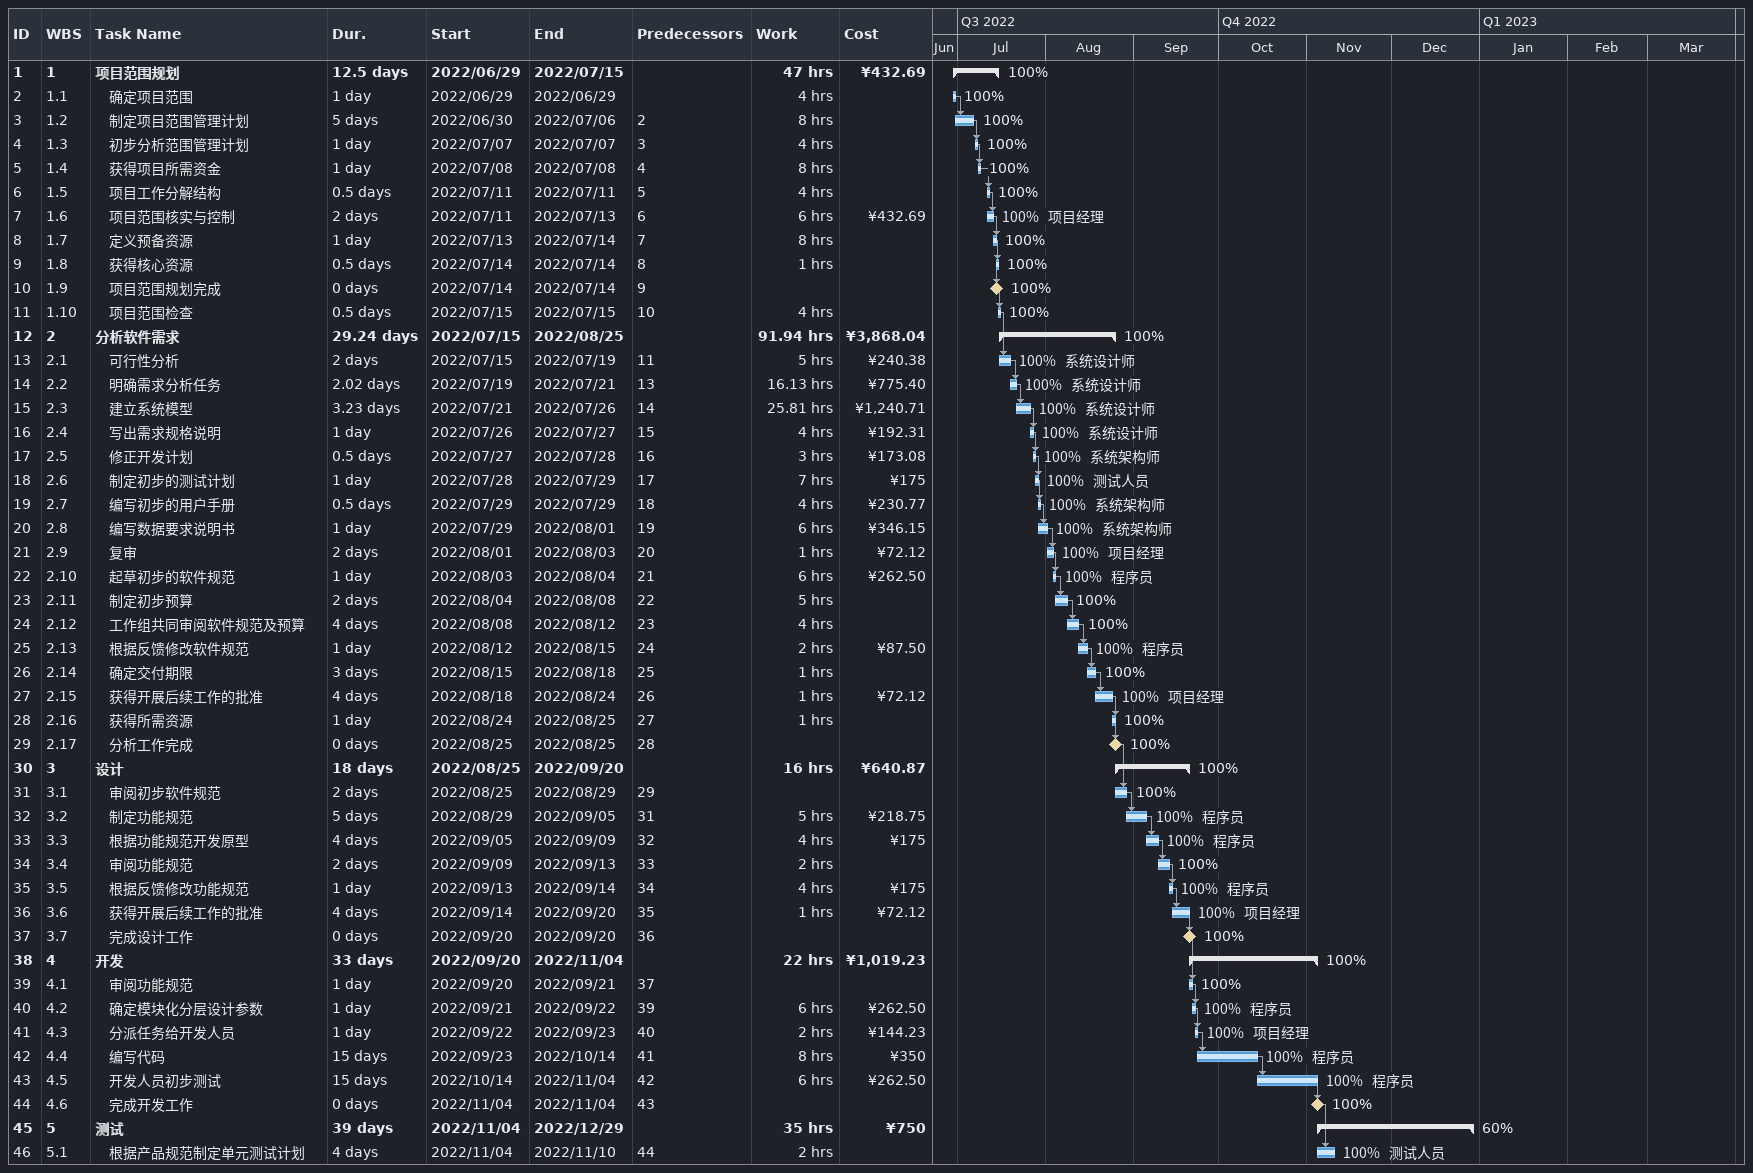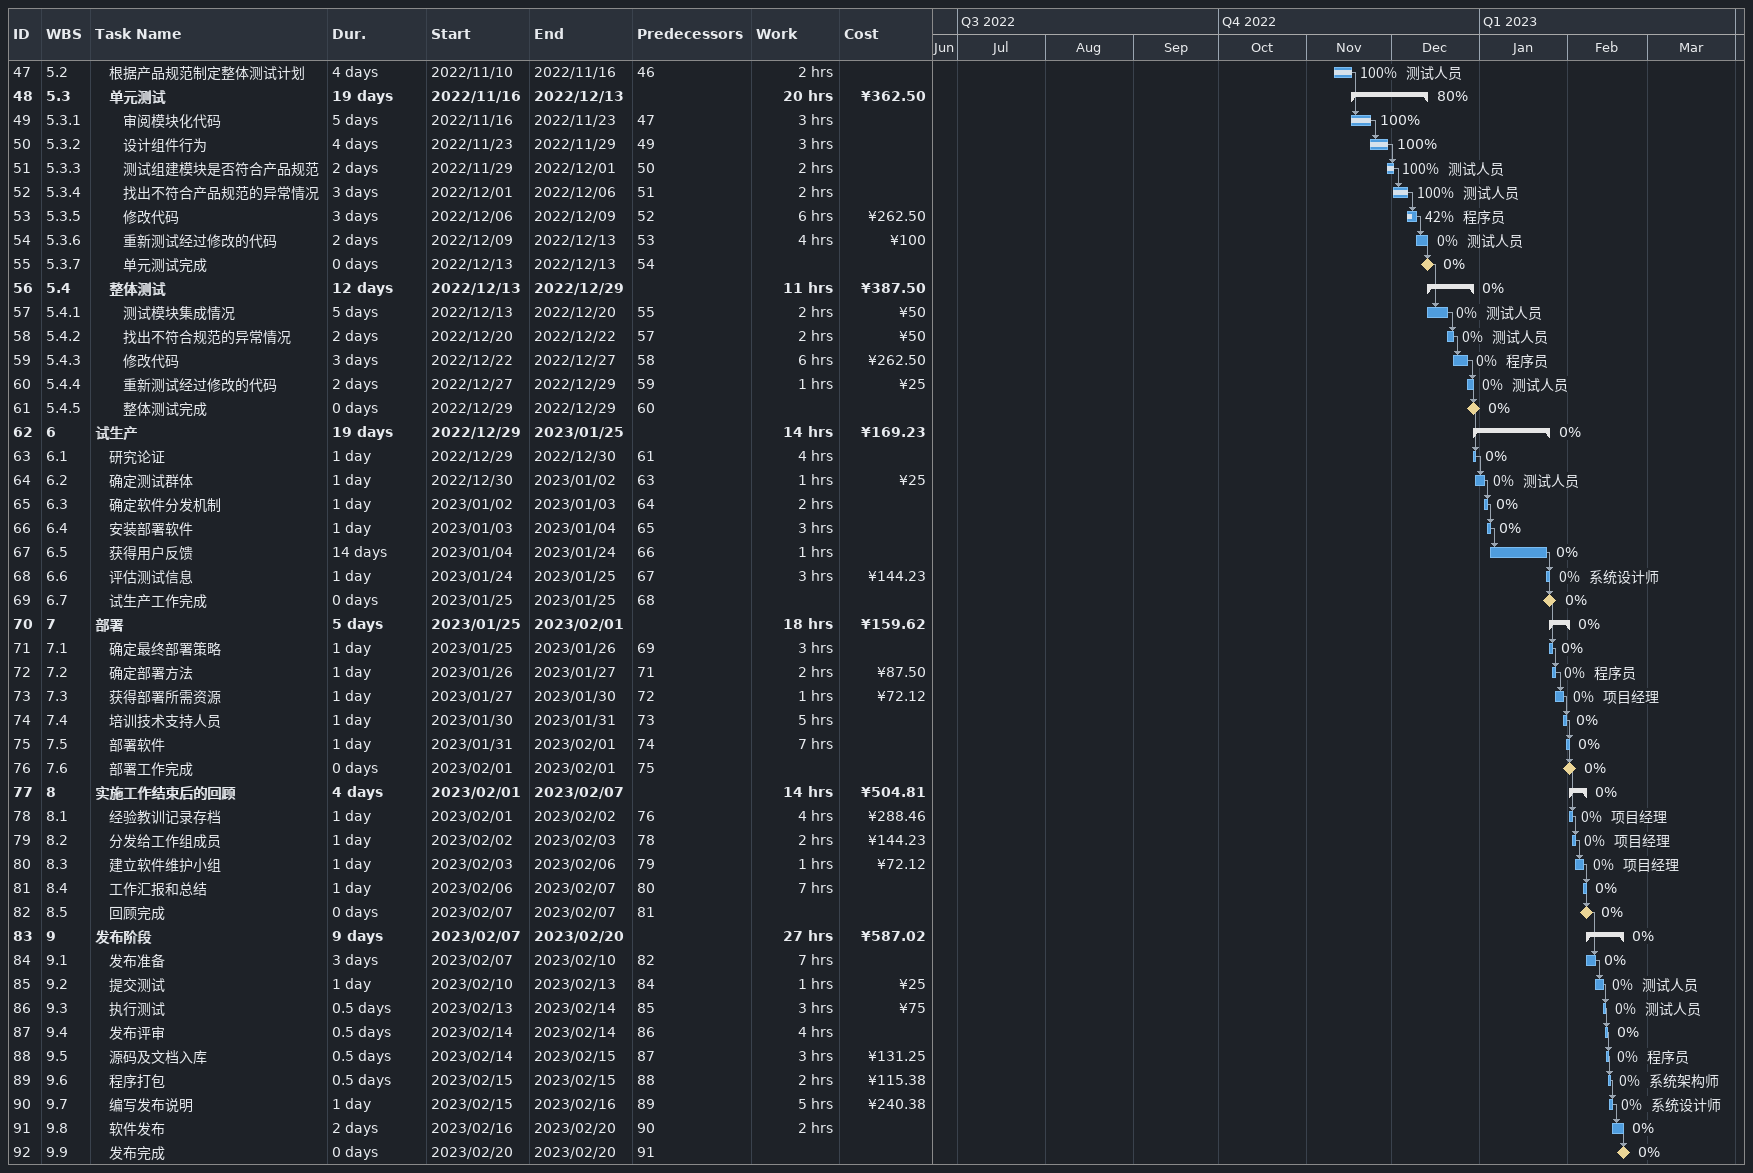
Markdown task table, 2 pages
| ID | WBS | Task | Duration | Start | Finish | Predecessors | Resources | % complete | Work (h) | Cost (¥) |
|---|---|---|---|---|---|---|---|---|---|---|
| 1 | 1 | **项目范围规划** | 12.5d | 2022-06-29 | 2022-07-15 |  |  | 100 | 47 | 432.69 |
| 2 | 1.1 | 确定项目范围 | 1d | 2022-06-29 | 2022-06-29 |  |  | 100 | 4 |  |
| 3 | 1.2 | 制定项目范围管理计划 | 5d | 2022-06-30 | 2022-07-06 | 2 |  | 100 | 8 |  |
| 4 | 1.3 | 初步分析范围管理计划 | 1d | 2022-07-07 | 2022-07-07 | 3 |  | 100 | 4 |  |
| 5 | 1.4 | 获得项目所需资金 | 1d | 2022-07-08 | 2022-07-08 | 4 |  | 100 | 8 |  |
| 6 | 1.5 | 项目工作分解结构 | 0.5d | 2022-07-11 | 2022-07-11 | 5 |  | 100 | 4 |  |
| 7 | 1.6 | 项目范围核实与控制 | 2d | 2022-07-11 | 2022-07-13 | 6 | 项目经理 | 100 | 6 | 432.69 |
| 8 | 1.7 | 定义预备资源 | 1d | 2022-07-13 | 2022-07-14 | 7 |  | 100 | 8 |  |
| 9 | 1.8 | 获得核心资源 | 0.5d | 2022-07-14 | 2022-07-14 | 8 |  | 100 | 1 |  |
| 10 | 1.9 | 项目范围规划完成 | 0d | 2022-07-14 | 2022-07-14 | 9 |  | 100 |  |  |
| 11 | 1.10 | 项目范围检查 | 0.5d | 2022-07-15 | 2022-07-15 | 10 |  | 100 | 4 |  |
| 12 | 2 | **分析软件需求** | 29.24d | 2022-07-15 | 2022-08-25 |  |  | 100 | 91.94 | 3868.04 |
| 13 | 2.1 | 可行性分析 | 2d | 2022-07-15 | 2022-07-19 | 11 | 系统设计师 | 100 | 5 | 240.38 |
| 14 | 2.2 | 明确需求分析任务 | 2.02d | 2022-07-19 | 2022-07-21 | 13 | 系统设计师 | 100 | 16.13 | 775.40 |
| 15 | 2.3 | 建立系统模型 | 3.23d | 2022-07-21 | 2022-07-26 | 14 | 系统设计师 | 100 | 25.81 | 1240.71 |
| 16 | 2.4 | 写出需求规格说明 | 1d | 2022-07-26 | 2022-07-27 | 15 | 系统设计师 | 100 | 4 | 192.31 |
| 17 | 2.5 | 修正开发计划 | 0.5d | 2022-07-27 | 2022-07-28 | 16 | 系统架构师 | 100 | 3 | 173.08 |
| 18 | 2.6 | 制定初步的测试计划 | 1d | 2022-07-28 | 2022-07-29 | 17 | 测试人员 | 100 | 7 | 175 |
| 19 | 2.7 | 编写初步的用户手册 | 0.5d | 2022-07-29 | 2022-07-29 | 18 | 系统架构师 | 100 | 4 | 230.77 |
| 20 | 2.8 | 编写数据要求说明书 | 1d | 2022-07-29 | 2022-08-01 | 19 | 系统架构师 | 100 | 6 | 346.15 |
| 21 | 2.9 | 复审 | 2d | 2022-08-01 | 2022-08-03 | 20 | 项目经理 | 100 | 1 | 72.12 |
| 22 | 2.10 | 起草初步的软件规范 | 1d | 2022-08-03 | 2022-08-04 | 21 | 程序员 | 100 | 6 | 262.50 |
| 23 | 2.11 | 制定初步预算 | 2d | 2022-08-04 | 2022-08-08 | 22 |  | 100 | 5 |  |
| 24 | 2.12 | 工作组共同审阅软件规范及预算 | 4d | 2022-08-08 | 2022-08-12 | 23 |  | 100 | 4 |  |
| 25 | 2.13 | 根据反馈修改软件规范 | 1d | 2022-08-12 | 2022-08-15 | 24 | 程序员 | 100 | 2 | 87.50 |
| 26 | 2.14 | 确定交付期限 | 3d | 2022-08-15 | 2022-08-18 | 25 |  | 100 | 1 |  |
| 27 | 2.15 | 获得开展后续工作的批准 | 4d | 2022-08-18 | 2022-08-24 | 26 | 项目经理 | 100 | 1 | 72.12 |
| 28 | 2.16 | 获得所需资源 | 1d | 2022-08-24 | 2022-08-25 | 27 |  | 100 | 1 |  |
| 29 | 2.17 | 分析工作完成 | 0d | 2022-08-25 | 2022-08-25 | 28 |  | 100 |  |  |
| 30 | 3 | **设计** | 18d | 2022-08-25 | 2022-09-20 |  |  | 100 | 16 | 640.87 |
| 31 | 3.1 | 审阅初步软件规范 | 2d | 2022-08-25 | 2022-08-29 | 29 |  | 100 |  |  |
| 32 | 3.2 | 制定功能规范 | 5d | 2022-08-29 | 2022-09-05 | 31 | 程序员 | 100 | 5 | 218.75 |
| 33 | 3.3 | 根据功能规范开发原型 | 4d | 2022-09-05 | 2022-09-09 | 32 | 程序员 | 100 | 4 | 175 |
| 34 | 3.4 | 审阅功能规范 | 2d | 2022-09-09 | 2022-09-13 | 33 |  | 100 | 2 |  |
| 35 | 3.5 | 根据反馈修改功能规范 | 1d | 2022-09-13 | 2022-09-14 | 34 | 程序员 | 100 | 4 | 175 |
| 36 | 3.6 | 获得开展后续工作的批准 | 4d | 2022-09-14 | 2022-09-20 | 35 | 项目经理 | 100 | 1 | 72.12 |
| 37 | 3.7 | 完成设计工作 | 0d | 2022-09-20 | 2022-09-20 | 36 |  | 100 |  |  |
| 38 | 4 | **开发** | 33d | 2022-09-20 | 2022-11-04 |  |  | 100 | 22 | 1019.23 |
| 39 | 4.1 | 审阅功能规范 | 1d | 2022-09-20 | 2022-09-21 | 37 |  | 100 |  |  |
| 40 | 4.2 | 确定模块化分层设计参数 | 1d | 2022-09-21 | 2022-09-22 | 39 | 程序员 | 100 | 6 | 262.50 |
| 41 | 4.3 | 分派任务给开发人员 | 1d | 2022-09-22 | 2022-09-23 | 40 | 项目经理 | 100 | 2 | 144.23 |
| 42 | 4.4 | 编写代码 | 15d | 2022-09-23 | 2022-10-14 | 41 | 程序员 | 100 | 8 | 350 |
| 43 | 4.5 | 开发人员初步测试 | 15d | 2022-10-14 | 2022-11-04 | 42 | 程序员 | 100 | 6 | 262.50 |
| 44 | 4.6 | 完成开发工作 | 0d | 2022-11-04 | 2022-11-04 | 43 |  | 100 |  |  |
| 45 | 5 | **测试** | 39d | 2022-11-04 | 2022-12-29 |  |  | 60 | 35 | 750 |
| 46 | 5.1 | 根据产品规范制定单元测试计划 | 4d | 2022-11-04 | 2022-11-10 | 44 | 测试人员 | 100 | 2 |  |
| 47 | 5.2 | 根据产品规范制定整体测试计划 | 4d | 2022-11-10 | 2022-11-16 | 46 | 测试人员 | 100 | 2 |  |
| 48 | 5.3 | **单元测试** | 19d | 2022-11-16 | 2022-12-13 |  |  | 80 | 20 | 362.50 |
| 49 | 5.3.1 | 审阅模块化代码 | 5d | 2022-11-16 | 2022-11-23 | 47 |  | 100 | 3 |  |
| 50 | 5.3.2 | 设计组件行为 | 4d | 2022-11-23 | 2022-11-29 | 49 |  | 100 | 3 |  |
| 51 | 5.3.3 | 测试组建模块是否符合产品规范 | 2d | 2022-11-29 | 2022-12-01 | 50 | 测试人员 | 100 | 2 |  |
| 52 | 5.3.4 | 找出不符合产品规范的异常情况 | 3d | 2022-12-01 | 2022-12-06 | 51 | 测试人员 | 100 | 2 |  |
| 53 | 5.3.5 | 修改代码 | 3d | 2022-12-06 | 2022-12-09 | 52 | 程序员 | 42 | 6 | 262.50 |
| 54 | 5.3.6 | 重新测试经过修改的代码 | 2d | 2022-12-09 | 2022-12-13 | 53 | 测试人员 | 0 | 4 | 100 |
| 55 | 5.3.7 | 单元测试完成 | 0d | 2022-12-13 | 2022-12-13 | 54 |  | 0 |  |  |
| 56 | 5.4 | **整体测试** | 12d | 2022-12-13 | 2022-12-29 |  |  | 0 | 11 | 387.50 |
| 57 | 5.4.1 | 测试模块集成情况 | 5d | 2022-12-13 | 2022-12-20 | 55 | 测试人员 | 0 | 2 | 50 |
| 58 | 5.4.2 | 找出不符合规范的异常情况 | 2d | 2022-12-20 | 2022-12-22 | 57 | 测试人员 | 0 | 2 | 50 |
| 59 | 5.4.3 | 修改代码 | 3d | 2022-12-22 | 2022-12-27 | 58 | 程序员 | 0 | 6 | 262.50 |
| 60 | 5.4.4 | 重新测试经过修改的代码 | 2d | 2022-12-27 | 2022-12-29 | 59 | 测试人员 | 0 | 1 | 25 |
| 61 | 5.4.5 | 整体测试完成 | 0d | 2022-12-29 | 2022-12-29 | 60 |  | 0 |  |  |
| 62 | 6 | **试生产** | 19d | 2022-12-29 | 2023-01-25 |  |  | 0 | 14 | 169.23 |
| 63 | 6.1 | 研究论证 | 1d | 2022-12-29 | 2022-12-30 | 61 |  | 0 | 4 |  |
| 64 | 6.2 | 确定测试群体 | 1d | 2022-12-30 | 2023-01-02 | 63 | 测试人员 | 0 | 1 | 25 |
| 65 | 6.3 | 确定软件分发机制 | 1d | 2023-01-02 | 2023-01-03 | 64 |  | 0 | 2 |  |
| 66 | 6.4 | 安装部署软件 | 1d | 2023-01-03 | 2023-01-04 | 65 |  | 0 | 3 |  |
| 67 | 6.5 | 获得用户反馈 | 14d | 2023-01-04 | 2023-01-24 | 66 |  | 0 | 1 |  |
| 68 | 6.6 | 评估测试信息 | 1d | 2023-01-24 | 2023-01-25 | 67 | 系统设计师 | 0 | 3 | 144.23 |
| 69 | 6.7 | 试生产工作完成 | 0d | 2023-01-25 | 2023-01-25 | 68 |  | 0 |  |  |
| 70 | 7 | **部署** | 5d | 2023-01-25 | 2023-02-01 |  |  | 0 | 18 | 159.62 |
| 71 | 7.1 | 确定最终部署策略 | 1d | 2023-01-25 | 2023-01-26 | 69 |  | 0 | 3 |  |
| 72 | 7.2 | 确定部署方法 | 1d | 2023-01-26 | 2023-01-27 | 71 | 程序员 | 0 | 2 | 87.50 |
| 73 | 7.3 | 获得部署所需资源 | 1d | 2023-01-27 | 2023-01-30 | 72 | 项目经理 | 0 | 1 | 72.12 |
| 74 | 7.4 | 培训技术支持人员 | 1d | 2023-01-30 | 2023-01-31 | 73 |  | 0 | 5 |  |
| 75 | 7.5 | 部署软件 | 1d | 2023-01-31 | 2023-02-01 | 74 |  | 0 | 7 |  |
| 76 | 7.6 | 部署工作完成 | 0d | 2023-02-01 | 2023-02-01 | 75 |  | 0 |  |  |
| 77 | 8 | **实施工作结束后的回顾** | 4d | 2023-02-01 | 2023-02-07 |  |  | 0 | 14 | 504.81 |
| 78 | 8.1 | 经验教训记录存档 | 1d | 2023-02-01 | 2023-02-02 | 76 | 项目经理 | 0 | 4 | 288.46 |
| 79 | 8.2 | 分发给工作组成员 | 1d | 2023-02-02 | 2023-02-03 | 78 | 项目经理 | 0 | 2 | 144.23 |
| 80 | 8.3 | 建立软件维护小组 | 1d | 2023-02-03 | 2023-02-06 | 79 | 项目经理 | 0 | 1 | 72.12 |
| 81 | 8.4 | 工作汇报和总结 | 1d | 2023-02-06 | 2023-02-07 | 80 |  | 0 | 7 |  |
| 82 | 8.5 | 回顾完成 | 0d | 2023-02-07 | 2023-02-07 | 81 |  | 0 |  |  |
| 83 | 9 | **发布阶段** | 9d | 2023-02-07 | 2023-02-20 |  |  | 0 | 27 | 587.02 |
| 84 | 9.1 | 发布准备 | 3d | 2023-02-07 | 2023-02-10 | 82 |  | 0 | 7 |  |
| 85 | 9.2 | 提交测试 | 1d | 2023-02-10 | 2023-02-13 | 84 | 测试人员 | 0 | 1 | 25 |
| 86 | 9.3 | 执行测试 | 0.5d | 2023-02-13 | 2023-02-14 | 85 | 测试人员 | 0 | 3 | 75 |
| 87 | 9.4 | 发布评审 | 0.5d | 2023-02-14 | 2023-02-14 | 86 |  | 0 | 4 |  |
| 88 | 9.5 | 源码及文档入库 | 0.5d | 2023-02-14 | 2023-02-15 | 87 | 程序员 | 0 | 3 | 131.25 |
| 89 | 9.6 | 程序打包 | 0.5d | 2023-02-15 | 2023-02-15 | 88 | 系统架构师 | 0 | 2 | 115.38 |
| 90 | 9.7 | 编写发布说明 | 1d | 2023-02-15 | 2023-02-16 | 89 | 系统设计师 | 0 | 5 | 240.38 |
| 91 | 9.8 | 软件发布 | 2d | 2023-02-16 | 2023-02-20 | 90 |  | 0 | 2 |  |
| 92 | 9.9 | 发布完成 | 0d | 2023-02-20 | 2023-02-20 | 91 |  | 0 |  |  |
